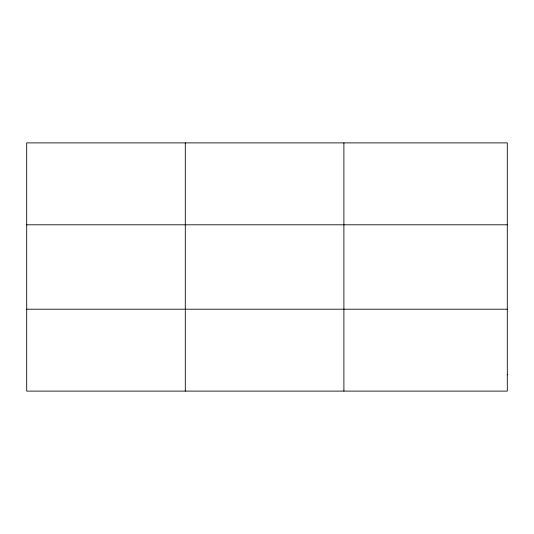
<?xml version="1.0" encoding="UTF-8"?>
<svg xmlns="http://www.w3.org/2000/svg" width="534" height="534" viewBox="0 0 534 534"><rect width="100%" height="100%" fill="white"/><g stroke="black" fill="none" stroke-linecap="round" stroke-linejoin="round"><path stroke-width="0.8" d="M185.298 142.892L185.298 391.108M343.896 142.892L343.896 391.108M26.7 224.801L507.3 224.801M26.7 309.199L507.3 309.199M507.3 374.728L507.3 391.108L26.7 391.108L26.7 142.892L507.3 142.892L507.3 374.728"/></g></svg>
